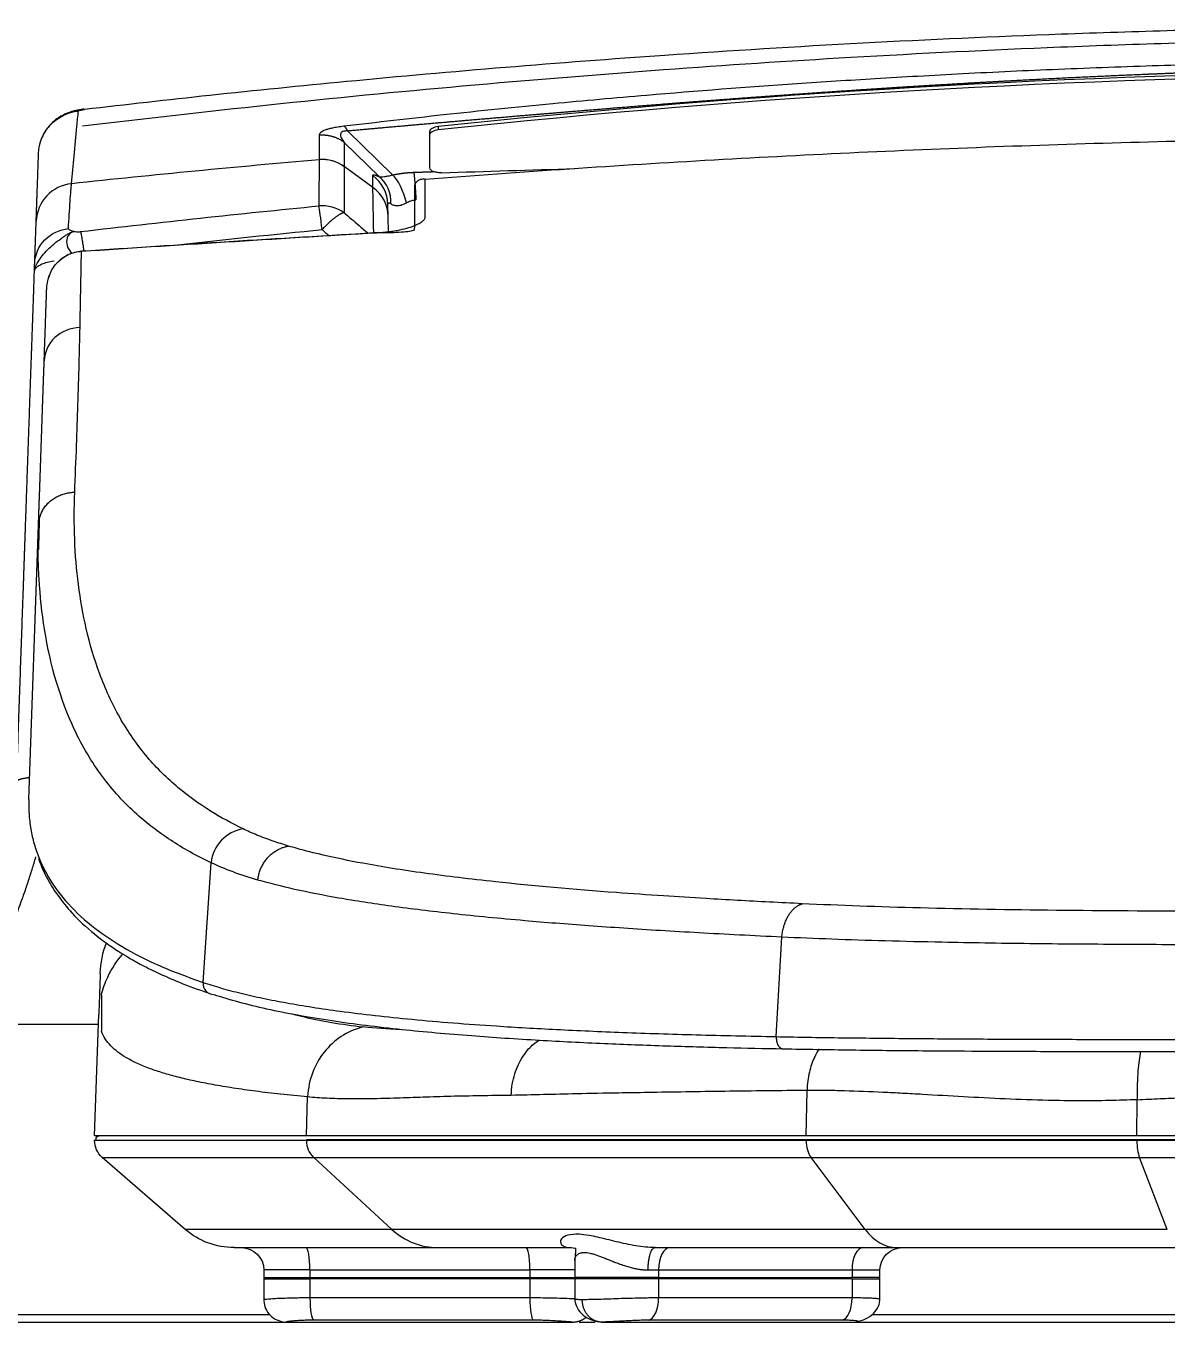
# Model space of a CAD drawing. Header units: millimetres. Extents: x 22 to 2359, y 6 to 1660.
# Drawn here: x 1028.9 to 1182.2, y 514.1 to 688.1 of the extents above; entities that cross this region are included whole.
import ezdxf

# ---------------------------------------------------------------- set-up
doc = ezdxf.new("R2010")
doc.units = ezdxf.units.MM
doc.layers.get('0').update_dxf_attribs({"linetype": 'CONTINUOUS'})

msp = doc.modelspace()

# ---------------------------------------------------------------- linework, layer by layer
for p, q in [((1036.76, 676.92), (1036.68, 676.96)), ((1078.17, 668.13), (1072.13, 674.03)), ((1083.13, 673.94), (1083.13, 669.13)), ((1084.29, 674.62), (1084.29, 674.18)), ((1071.67, 672.51), (1076.42, 667.87)), ((1068.29, 670.19), (1068.29, 670.18)), ((1075.52, 666.46), (1071.67, 669.25)), ((1075.52, 666.46), (1075.49, 668.04)), ((1077.57, 662.54), (1077.54, 664.13)), ((1033.08, 656.27), (1033.05, 656.29)), ((1029.31, 584.26), (1030.6, 621.17)), ((1052.7, 559.72), (1053.77, 575.78)), ((1129.7, 552.44), (1130.44, 565.8)), ((1038.13, 539.12), (1038.7, 555.45)), ((1024.43, 554.12), (1038.65, 554.12)), ((1133.7, 539.12), (1133.83, 545.22)), ((1066.58, 539.12), (1066.75, 544.34)), ((1178.13, 539.12), (1178.18, 543.98)), ((1066.58, 539.12), (1038.13, 539.12)), ((1038.13, 538.49), (1038.13, 538.61)), ((1038.13, 538.61), (1038.13, 538.61)), ((1066.58, 538.49), (1038.13, 538.49)), ((1038.33, 538.61), (1038.33, 538.71)), ((1041.13, 539.11), (1041.13, 539.12)), ((1133.7, 539.12), (1066.58, 539.12)), ((1066.58, 538.49), (1066.58, 538.61)), ((1133.7, 538.61), (1066.58, 538.61)), ((1133.7, 538.49), (1066.58, 538.49)), ((1069.41, 539.11), (1069.41, 539.12)), ((1178.13, 539.12), (1133.7, 539.12)), ((1133.7, 538.49), (1133.7, 538.61)), ((1178.13, 538.61), (1133.7, 538.61)), ((1178.13, 538.49), (1133.7, 538.49)), ((1135.65, 539.11), (1135.65, 539.12)), ((1278.13, 539.12), (1178.13, 539.12)), ((1178.13, 538.49), (1178.13, 538.61)), ((1278.13, 538.61), (1178.13, 538.61)), ((1278.13, 538.49), (1178.13, 538.49)), ((1179.13, 539.11), (1179.13, 539.12)), ((1050.31, 526.56), (1039.16, 536.22)), ((1039.16, 536.22), (1067.56, 536.22)), ((1078.06, 526.56), (1067.56, 536.22)), ((1067.56, 536.22), (1134.37, 536.22)), ((1141.62, 526.56), (1134.37, 536.22)), ((1134.37, 536.22), (1178.47, 536.22)), ((1182.19, 526.56), (1178.47, 536.22)), ((1178.47, 536.22), (1277.79, 536.22)), ((1078.06, 526.56), (1050.31, 526.56)), ((1141.62, 526.56), (1078.06, 526.56)), ((1182.19, 526.56), (1141.62, 526.56)), ((1056.86, 524.12), (1084.23, 524.12)), ((1084.23, 524.12), (1102.19, 524.12)), ((1113.41, 524.12), (1145.88, 524.12)), ((1145.88, 524.12), (1184.37, 524.12)), ((1102.64, 522.46), (1102.64, 520.12)), ((1060.86, 521.12), (1060.86, 520.12)), ((1067.05, 521.12), (1060.86, 521.12)), ((1067.05, 521.12), (1096.6, 521.12)), ((1067.05, 521.12), (1067.05, 520.12)), ((1096.6, 521.12), (1096.6, 520.12)), ((1102.64, 521.12), (1096.6, 521.12)), ((1112.48, 521.12), (1113.89, 521.12)), ((1113.89, 521.12), (1139.87, 521.12)), ((1113.89, 521.12), (1113.89, 520.12)), ((1139.87, 521.12), (1139.87, 520.12)), ((1139.87, 521.12), (1143.62, 521.12)), ((1143.62, 520.12), (1143.62, 521.12)), ((1060.86, 520.12), (1067.05, 520.12)), ((1060.86, 519.92), (1060.86, 517.12)), ((1060.86, 519.92), (1067.05, 519.92)), ((1067.05, 520.12), (1096.6, 520.12)), ((1096.6, 519.92), (1067.05, 519.92)), ((1067.05, 519.92), (1067.05, 517.36)), ((1096.6, 520.12), (1102.64, 520.12)), ((1096.6, 519.92), (1096.6, 517.36)), ((1102.64, 519.92), (1096.6, 519.92)), ((1113.89, 520.12), (1102.64, 520.12)), ((1102.64, 519.92), (1102.64, 517.12)), ((1113.89, 519.92), (1102.64, 519.92)), ((1113.89, 520.12), (1139.87, 520.12)), ((1113.89, 519.92), (1113.89, 517.36)), ((1139.87, 519.92), (1113.89, 519.92)), ((1143.62, 520.12), (1139.87, 520.12)), ((1139.87, 519.92), (1139.87, 517.36)), ((1139.87, 519.92), (1143.62, 519.92)), ((1143.62, 517.12), (1143.62, 519.92)), ((1096.6, 517.36), (1067.05, 517.36)), ((1139.87, 517.36), (1113.89, 517.36)), ((1027.1, 515.16), (1061.63, 515.16)), ((1142.56, 515.16), (1216.63, 515.16)), ((1027.1, 514.12), (1102.33, 514.12)), ((1063.93, 514.12), (1102.33, 514.12)), ((1097.06, 514.38), (1067.52, 514.38)), ((1103.21, 514.12), (1105.35, 514.12)), ((1106.24, 514.12), (1216.63, 514.12)), ((1106.24, 514.12), (1140.02, 514.12)), ((1138.53, 514.38), (1112.55, 514.38))]:
    msp.add_line(p, q)
for centre, radius, start, end in [((1037, 670.53), 6.4, 102.3366, 106.3871), ((1228.13, -1155.94), 1833.1, 95.00246, 96.04669), ((1061.06, 519.92), 0.2, 90, 180), ((1102.84, 519.92), 0.2, 90, 180), ((1143.42, 519.92), 0.2, 0, 90)]:
    msp.add_arc(centre, radius, start, end)
at = {"extrusion": (0, 0, -1)}
for centre, radius, start, end in [((-1041.13, 538.49), 3, 310.9144, 0), ((-1056.86, 534.12), 10, 270, 310.9144), ((-1057.86, 521.12), 3, 90, 180), ((-1146.62, 521.12), 3, 0, 90)]:
    msp.add_arc(centre, radius, start, end, dxfattribs=at)
for centre, major_axis, ratio, start_param, end_param in [((1228.13, 381.92), (-645.3, 0), 0.465292, 4.534795, 4.937172), ((1228.13, 381.48), (-645.3, 0), 0.465292, 4.534795, 4.937172), ((1084.63, 673.94), (-1.5, 0), 0.465292, 4.937172, 6.283185), ((1084.63, 673.5), (-1.5, 0), 0.465292, 4.937172, 6.283185), ((1068.72, 665.25), (5, 0), 0.99179, 0.939067, 1.657392), ((1068.72, 665.24), (5, -0.03), 0.991781, 0.944323, 1.662652), ((1084.63, 669.13), (-1.5, 0), 0.465292, 0, 0.892502), ((1035.59, 661.73), (-5.27, 0.57), 0.992613, 4.924176, 6.355752), ((1072.54, 664.04), (-5, -0.09), 0.991581, 3.141598, 4.063353), ((1073.46, 663.87), (2.18, 4.5), 0.870771, 5.193208, 6.071813), ((1078.17, 663.7), (-1.13, 4.87), 0.395486, 4.765893, 5.751956), ((1072.57, 662.46), (-5, -0.09), 0.991581, 3.141593, 4.063348), ((1068.69, 659.21), (-5, 0.03), 0.957229, 4.085771, 4.801394), ((1068.69, 659.21), (-0.49, 4.98), 0.032523, 5.033682, 5.99068), ((1036.36, 643), (-5, 0.17), 0.929703, 4.782201, 6.283184), ((1058.52, 575.43), (-2.17, -4.5), 0.945463, 3.707107, 5.070251), ((1054.13, 559.61), (0.48, 1.42), 0.949426, 1.809404, 3.481702), ((1069.41, 538.49), (0, -3), 0.942524, 4.712389, 5.569095), ((1135.65, 538.49), (0, -3), 0.650718, 4.712389, 5.569095), ((1179.13, 538.49), (0, -3), 0.333353, 4.712389, 5.569095), ((1084.23, 534.12), (0, -10), 0.942524, 5.569095, 6.283185), ((1145.88, 534.12), (0, -10), 0.650718, 5.569095, 6.283185), ((1066.53, 521.12), (0, 3), 0.173648, 4.712389, 6.283185), ((1096.08, 521.12), (0, -3), 0.173648, 1.570796, 3.141593), ((1115.39, 521.12), (0, -3), 0.5, 3.141593, 4.712389), ((1141.37, 521.12), (0, -3), 0.5, 3.141593, 4.712389), ((1067.09, 519.92), (0, -0.2), 0.173648, 3.141593, 4.712389), ((1096.63, 519.92), (0, -0.2), 0.173648, 3.141592, 4.712389), ((1113.79, 519.92), (0, -0.2), 0.5, 1.570796, 3.141593), ((1139.77, 519.92), (0, -0.2), 0.5, 1.570796, 3.141593), ((1067.58, 517.36), (0, -3), 0.173648, 4.712389, 6.175836), ((1097.12, 517.36), (0, -3), 0.173648, 4.712389, 6.175836), ((1112.39, 517.36), (0, -3), 0.5, 0.10735, 1.570796), ((1138.37, 517.36), (0, -3), 0.5, 0.107349, 1.570796)]:
    msp.add_ellipse(centre, major_axis=major_axis, ratio=ratio, start_param=start_param, end_param=end_param)
for points, degree, knots in [([(1342.13, 684.15), (1337.71, 684.44), (1328.89, 685.04), (1315.69, 685.79), (1294.89, 686.83), (1266.63, 687.8), (1232.06, 688.24), (1204.29, 688.01), (1183.32, 687.54), (1155.25, 686.63), (1118.14, 684.66), (1080.06, 681.51), (1054.1, 678.9), (1042.37, 677.56), (1036.76, 676.92)], 3, [0, 0, 0, 0, 0.04348, 0.086695, 0.129646, 0.247672, 0.363781, 0.468307, 0.519628, 0.56926, 0.74351, 0.883923, 0.944419, 1, 1, 1, 1]), ([(1342.13, 682.21), (1338.99, 682.43), (1331.04, 683), (1314.24, 684.06), (1290.76, 685.26), (1261.62, 686.22), (1230.66, 686.62), (1199.17, 686.33), (1168.77, 685.4), (1140.68, 684.02), (1113.89, 682.26), (1087.83, 680.13), (1061.8, 677.62), (1044.82, 675.65), (1036.49, 674.68)], 3, [0, 0, 0, 0, 0.030846, 0.078072, 0.164984, 0.260995, 0.363429, 0.468039, 0.56906, 0.661125, 0.743412, 0.832053, 0.917582, 1, 1, 1, 1]), ([(1342.13, 678.98), (1342.06, 678.98), (1336.2, 679.47), (1326.92, 680.18), (1313.88, 681.03), (1304.6, 681.55), (1296.59, 681.95), (1287.95, 682.34), (1276.9, 682.76), (1265.84, 683.08), (1257.15, 683.27), (1249.06, 683.41), (1239.61, 683.51), (1228.76, 683.55), (1217.96, 683.52), (1206.48, 683.4), (1194.06, 683.17), (1180.97, 682.81), (1167.78, 682.33), (1157.02, 681.83), (1148.81, 681.38), (1141.38, 680.95), (1129.21, 680.17), (1114.75, 679.06), (1098.94, 677.64), (1085.36, 676.27), (1076.07, 675.18), (1071.61, 674.67)], 3, [0, 0, 0, 0, 0.000744, 0.065535, 0.103433, 0.145532, 0.168239, 0.191918, 0.240973, 0.290056, 0.313776, 0.336614, 0.379045, 0.417699, 0.456017, 0.497795, 0.543948, 0.592653, 0.641942, 0.689355, 0.711573, 0.732696, 0.771676, 0.846612, 0.89383, 0.94911, 1, 1, 1, 1]), ([(1342.13, 677.57), (1341.63, 677.61), (1341.14, 677.65), (1336.94, 677.97), (1332.93, 678.27), (1328.29, 678.62), (1323.81, 678.93), (1318.66, 679.3), (1313.65, 679.62), (1307.87, 680), (1302.34, 680.33), (1298.82, 680.53), (1295.34, 680.72), (1291.63, 680.93), (1288, 681.11), (1285.14, 681.25), (1282.35, 681.38), (1279.48, 681.51), (1276.62, 681.63), (1269.83, 681.91), (1263.35, 682.11), (1260.13, 682.21), (1256.92, 682.3), (1253.8, 682.38), (1250.73, 682.44), (1244.94, 682.57), (1239.22, 682.63), (1236.54, 682.65), (1233.87, 682.67), (1231.27, 682.69), (1226.19, 682.69), (1223.59, 682.68), (1220.95, 682.67), (1218.32, 682.64), (1215.56, 682.62), (1212.8, 682.58), (1209.91, 682.54), (1206.98, 682.48), (1203.94, 682.42), (1200.84, 682.34), (1197.66, 682.27), (1194.47, 682.17), (1188, 681.98), (1181.29, 681.71), (1177.96, 681.57), (1174.62, 681.42), (1171.35, 681.27), (1167.98, 681.11), (1161.65, 680.79), (1155.22, 680.42), (1149.54, 680.09), (1143.57, 679.71), (1138.41, 679.37), (1133.12, 679), (1128.52, 678.68), (1123.75, 678.32), (1119.63, 678.02), (1115.33, 677.68), (1108.24, 677.13), (1100.47, 676.48), (1093.79, 675.93), (1086.3, 675.28), (1082.91, 674.99), (1079.21, 674.66), (1075.88, 674.37), (1072.13, 674.03)], 2, [0, 0, 0, 0.00539, 0.00539, 0.043644, 0.043644, 0.081898, 0.081898, 0.120152, 0.120152, 0.158407, 0.158407, 0.180266, 0.180266, 0.202126, 0.202126, 0.218521, 0.218521, 0.234915, 0.234915, 0.273169, 0.273169, 0.292297, 0.292297, 0.311424, 0.311424, 0.349678, 0.349678, 0.368805, 0.368805, 0.387932, 0.407059, 0.407059, 0.426186, 0.426186, 0.445314, 0.445314, 0.464441, 0.464441, 0.483568, 0.483568, 0.502695, 0.502695, 0.540949, 0.540949, 0.560076, 0.560076, 0.579203, 0.579203, 0.617458, 0.617458, 0.655712, 0.655712, 0.693966, 0.693966, 0.73222, 0.73222, 0.770475, 0.770475, 0.846983, 0.846983, 0.923492, 0.923492, 0.961746, 0.961746, 1, 1, 1]), ([(1030.61, 671.03), (1030.66, 672.45), (1031.24, 673.84), (1033.18, 675.9), (1034.54, 676.57), (1035.96, 676.71)], 3, [0, 0, 0, 0, 0.5, 0.5, 1, 1, 1, 1]), ([(1035.26, 676.69), (1035.13, 676.66), (1034.76, 676.54), (1033.72, 676.14), (1032.62, 675.39), (1031.63, 674.27), (1031.22, 673.5), (1031.04, 673.07)], 3, [0, 0, 0, 0, 0.093224, 0.247678, 0.552214, 0.767691, 1, 1, 1, 1]), ([(1035.03, 666.96), (1035.15, 668.19), (1035.39, 670.76), (1035.7, 674.01), (1035.89, 676.03), (1035.96, 676.71)], 3, [0, 0, 0, 0, 0.37944, 0.788814, 1, 1, 1, 1]), ([(1036.34, 676.84), (1036.01, 676.82), (1035.64, 676.79), (1035.28, 676.7), (1035.25, 676.69)], 3, [0, 0, 0, 0, 0.899468, 1, 1, 1, 1]), ([(1035.62, 676.78), (1035.65, 676.79), (1035.79, 676.81), (1036.02, 676.84), (1036.25, 676.84), (1036.34, 676.84)], 3, [0, 0, 0, 0, 0.189608, 0.676333, 1, 1, 1, 1]), ([(1036.34, 676.84), (1036.31, 676.84), (1036.27, 676.82), (1036.2, 676.81), (1036.14, 676.79), (1036.06, 676.77), (1035.98, 676.74), (1035.96, 676.72), (1035.96, 676.71)], 3, [0, 0, 0, 0, 0.1349, 0.267582, 0.397205, 0.523119, 0.763649, 1, 1, 1, 1]), ([(1036.34, 676.84), (1036.4, 676.86), (1036.51, 676.89), (1036.68, 676.91), (1036.76, 676.92)], 3, [0, 0, 0, 0, 0.521451, 1, 1, 1, 1]), ([(1071.61, 674.67), (1071.33, 674.63), (1070.91, 674.57), (1070.41, 674.49), (1069.96, 674.4), (1069.49, 674.29), (1069.07, 674.15), (1068.74, 674), (1068.57, 673.88), (1068.47, 673.8), (1068.41, 673.74), (1068.31, 673.62), (1068.3, 673.52), (1068.28, 673.45)], 3, [0, 0, 0, 0, 0.104134, 0.156581, 0.208722, 0.311243, 0.413498, 0.526775, 0.659897, 0.696559, 0.734687, 0.815719, 1, 1, 1, 1]), ([(1072.13, 674.03), (1072.06, 674.04), (1071.94, 674.04), (1071.69, 674.03), (1071.3, 673.92), (1071.18, 673.72), (1071.15, 673.47), (1071.21, 673.24), (1071.33, 672.99), (1071.49, 672.75), (1071.61, 672.6), (1071.67, 672.51)], 3, [0, 0, 0, 0, 0.033794, 0.065481, 0.130689, 0.300252, 0.417865, 0.570326, 0.720589, 0.851671, 1, 1, 1, 1]), ([(1068.28, 673.45), (1068.28, 673.41), (1068.29, 673.31), (1068.28, 673.11), (1068.29, 672.72), (1068.29, 671.73), (1068.29, 670.84), (1068.29, 670.19)], 3, [0, 0, 0, 0, 0.04232, 0.086866, 0.182963, 0.40599, 1, 1, 1, 1]), ([(1082.53, 667.58), (1088.99, 668.06), (1101.91, 669.01), (1121.33, 670.2), (1140.77, 671.21), (1160.22, 672.01), (1179.69, 672.62), (1210.21, 673.26), (1245.69, 673.31), (1284.67, 672.44), (1325.36, 670.9), (1354.54, 668.9), (1373.73, 667.58)], 3, [0, 0, 0, 0, 0.066784, 0.133574, 0.200368, 0.267164, 0.333961, 0.40076, 0.58106, 0.698733, 0.80178, 1, 1, 1, 1]), ([(1068.29, 670.18), (1068.29, 669.9), (1068.28, 669.23), (1068.28, 667.94), (1068.27, 666.3), (1068.27, 664.91), (1068.27, 664.1), (1068.27, 663.98)], 3, [0, 0, 0, 0, 0.218903, 0.465475, 0.712079, 0.958727, 1, 1, 1, 1]), ([(1071.67, 669.24), (1071.67, 668.97), (1071.67, 668.43), (1071.66, 667.38), (1071.65, 666.15), (1071.65, 664.73), (1071.64, 663.63), (1071.64, 663.07)], 3, [0, 0, 0, 0, 0.198921, 0.398392, 0.598388, 0.798926, 1, 1, 1, 1]), ([(1078.17, 668.13), (1078.87, 668.29), (1079.61, 668.38), (1080.3, 668.47), (1081, 668.49)], 2, [0, 0, 0, 0.5, 0.5, 1, 1, 1]), ([(1084.74, 668.42), (1084.57, 668.41), (1084.4, 668.42), (1084.08, 668.47), (1083.92, 668.5), (1083.75, 668.56), (1083.72, 668.57), (1083.69, 668.58)], 3, [0, 0, 0, 0, 0.449235, 0.449235, 0.898413, 0.898413, 1, 1, 1, 1]), ([(1034.62, 660.93), (1034.66, 661.59), (1034.74, 662.91), (1034.85, 664.63), (1034.95, 665.99), (1035.01, 666.69), (1035.03, 666.96)], 3, [0, 0, 0, 0, 0.238273, 0.509802, 0.781201, 1, 1, 1, 1]), ([(1076.42, 667.87), (1076.49, 667.88), (1076.62, 667.88), (1077.04, 667.91), (1077.55, 667.99), (1077.97, 668.08), (1078.17, 668.13)], 3, [0, 0, 0, 0, 0.300572, 0.553177, 0.781733, 1, 1, 1, 1]), ([(1081.13, 666.51), (1081.13, 666.59), (1081.15, 666.77), (1081.26, 667.07), (1081.46, 667.32), (1081.73, 667.49), (1081.97, 667.57), (1082.24, 667.61), (1082.43, 667.59), (1082.53, 667.58)], 3, [0, 0, 0, 0, 0.102504, 0.214046, 0.450944, 0.578528, 0.712441, 0.852961, 1, 1, 1, 1]), ([(1081.13, 661.06), (1081.13, 662.08), (1081.13, 663.79), (1081.13, 665.81), (1081.13, 666.51)], 2, [0, 0, 0, 0.25, 0.5, 1, 1, 1]), ([(1082.55, 662.51), (1082.55, 662.65), (1082.55, 662.94), (1082.55, 663.49), (1082.55, 664.41), (1082.55, 665.56), (1082.54, 666.73), (1082.53, 667.3), (1082.53, 667.58)], 3, [0, 0, 0, 0, 0.06259, 0.125166, 0.250262, 0.500269, 0.750137, 1, 1, 1, 1]), ([(1075.62, 660.46), (1075.62, 660.8), (1075.6, 661.74), (1075.58, 663.08), (1075.55, 664.44), (1075.53, 665.59), (1075.52, 666.17), (1075.52, 666.46)], 3, [0, 0, 0, 0, 0.123515, 0.343736, 0.563219, 0.781984, 1, 1, 1, 1]), ([(1080.03, 664.41), (1080.08, 664.43), (1080.21, 664.51), (1080.44, 664.61), (1080.73, 664.71), (1081.01, 664.77), (1081.19, 664.79), (1081.29, 664.8)], 3, [0, 0, 0, 0, 0.107328, 0.346095, 0.57371, 0.791286, 1, 1, 1, 1]), ([(1036.25, 660.53), (1041.61, 661.15), (1052.28, 662.38), (1062.96, 663.45), (1068.27, 663.98)], 3, [0, 0, 0, 0, 0.502894, 1, 1, 1, 1]), ([(1071.64, 663.07), (1072.31, 662.5), (1073.39, 661.58), (1074.47, 660.65), (1074.88, 660.3)], 3, [0, 0, 0, 0, 0.620648, 1, 1, 1, 1]), ([(1077.54, 664.13), (1077.54, 664.16), (1077.54, 664.23), (1077.56, 664.32), (1077.61, 664.38), (1077.67, 664.4), (1077.75, 664.39), (1077.85, 664.34), (1077.91, 664.29), (1077.95, 664.27)], 3, [0, 0, 0, 0, 0.117205, 0.279375, 0.433575, 0.584038, 0.733911, 0.884398, 1, 1, 1, 1]), ([(1077.95, 664.27), (1077.99, 664.24), (1078.09, 664.17), (1078.28, 664.09), (1078.51, 664.03), (1078.77, 664.01), (1079.03, 664.03), (1079.32, 664.09), (1079.61, 664.2), (1079.85, 664.31), (1080, 664.39), (1080.03, 664.41)], 3, [0, 0, 0, 0, 0.097155, 0.230704, 0.357837, 0.480452, 0.600522, 0.719223, 0.837125, 0.95533, 1, 1, 1, 1]), ([(1076.05, 660.38), (1076.32, 660.39), (1076.87, 660.43), (1077.67, 660.52), (1078.43, 660.63), (1079.35, 660.8), (1080.34, 661.05), (1081.25, 661.38), (1081.89, 661.7), (1082.23, 661.95), (1082.4, 662.14), (1082.52, 662.31), (1082.53, 662.43), (1082.55, 662.51)], 3, [0, 0, 0, 0, 0.078431, 0.156574, 0.233502, 0.308895, 0.452101, 0.583814, 0.703268, 0.811399, 0.860882, 0.908317, 1, 1, 1, 1]), ([(1030.05, 655.16), (1030.06, 655.23), (1030.08, 655.4), (1030.2, 655.83), (1030.63, 656.72), (1031.53, 657.83), (1032.66, 658.88), (1033.44, 659.46), (1034.03, 659.88), (1034.46, 660.18), (1034.87, 660.41), (1035.19, 660.51), (1035.33, 660.56)], 3, [0, 0, 0, 0, 0.05262, 0.125826, 0.251171, 0.498907, 0.624516, 0.750191, 0.812194, 0.874041, 0.944951, 1, 1, 1, 1]), ([(1030.09, 656.29), (1030.13, 657.35), (1030.59, 658.55), (1032.31, 660.31), (1033.52, 660.83), (1034.62, 660.93)], 3, [0, 0, 0, 0, 0.5, 0.5, 1, 1, 1, 1]), ([(1035.33, 660.56), (1035.18, 660.48), (1034.84, 660.31), (1034.44, 659.8), (1034.27, 658.94), (1034.66, 658.09), (1035, 657.65), (1035.06, 657.58)], 3, [0, 0, 0, 0, 0.143834, 0.313605, 0.624537, 0.935619, 1, 1, 1, 1]), ([(1035.33, 660.56), (1035.47, 660.54), (1035.68, 660.51), (1036, 660.51), (1036.17, 660.52), (1036.25, 660.53)], 3, [0, 0, 0, 0, 0.515726, 0.76586, 1, 1, 1, 1]), ([(1036.25, 660.53), (1036.27, 660.46), (1036.3, 660.34), (1036.37, 659.97), (1036.45, 659.46), (1036.56, 658.74), (1036.63, 658.24), (1036.67, 657.94)], 3, [0, 0, 0, 0, 0.144159, 0.291491, 0.582528, 0.756601, 1, 1, 1, 1]), ([(1036.38, 657.89), (1042.99, 658.34), (1056.21, 659.24), (1069.43, 660), (1076.05, 660.38)], 3, [0, 0, 0, 0, 0.500003, 1, 1, 1, 1]), ([(1081.04, 660.72), (1080.91, 660.65), (1080.51, 660.54), (1079.41, 660.42), (1077.88, 660.37), (1076.67, 660.36), (1075.99, 660.37)], 3, [0, 0, 0, 0, 0.240365, 0.484618, 0.735986, 1, 1, 1, 1]), ([(1081.02, 660.69), (1081.05, 660.74), (1081.11, 660.87), (1081.12, 660.99), (1081.13, 661.06)], 3, [0, 0, 0, 0, 0.416196, 1, 1, 1, 1]), ([(1033.05, 656.29), (1033.3, 656.53), (1033.77, 656.99), (1034.62, 657.47), (1035.49, 657.79), (1036.09, 657.86), (1036.38, 657.89)], 3, [0, 0, 0, 0, 0.268261, 0.524439, 0.768405, 1, 1, 1, 1]), ([(1036.38, 657.88), (1036.06, 657.86), (1035.44, 657.75), (1034.56, 657.42), (1033.75, 656.92), (1033.3, 656.5), (1033.08, 656.27)], 3, [0, 0, 0, 0, 0.25097, 0.501449, 0.751172, 1, 1, 1, 1]), ([(1036.18, 647.65), (1036.19, 648.55), (1036.23, 650.4), (1036.28, 653.02), (1036.33, 655.59), (1036.36, 657.11), (1036.38, 657.89)], 3, [0, 0, 0, 0, 0.227188, 0.469588, 0.727191, 1, 1, 1, 1]), ([(1030.05, 655.18), (1030.06, 655.24), (1030.08, 655.36), (1030.2, 655.6), (1030.49, 655.88), (1031.04, 656.19), (1031.77, 656.44), (1032.37, 656.57), (1032.69, 656.62)], 3, [0, 0, 0, 0, 0.100105, 0.200209, 0.400181, 0.600152, 0.800123, 1, 1, 1, 1]), ([(1032.06, 654.64), (1032.18, 654.94), (1032.43, 655.54), (1032.85, 656.05), (1033.05, 656.29)], 3, [0, 0, 0, 0, 0.511156, 1, 1, 1, 1]), ([(1027.66, 586.66), (1028.19, 601.64), (1028.7, 616.39), (1028.86, 621), (1029.02, 625.62), (1029.11, 628.07), (1029.19, 630.5), (1029.28, 632.99), (1029.37, 635.5), (1029.54, 640.56), (1029.72, 645.52), (1029.8, 647.9), (1029.89, 650.39), (1029.97, 652.7), (1030.05, 655.16)], 2, [0, 0, 0, 0.5, 0.5, 0.625, 0.625, 0.6875, 0.6875, 0.75, 0.75, 0.875, 0.875, 0.9375, 0.9375, 1, 1, 1]), ([(1031.7, 652.82), (1031.72, 653.1), (1031.77, 653.72), (1031.95, 654.31), (1032.05, 654.64)], 3, [0, 0, 0, 0, 0.451958, 1, 1, 1, 1]), ([(1031.37, 643.18), (1031.41, 644.5), (1031.45, 645.7), (1031.5, 647), (1031.54, 648.18), (1031.58, 649.45), (1031.62, 650.57), (1031.67, 651.77), (1031.7, 652.82)], 2, [0, 0, 0, 0.25, 0.25, 0.5, 0.5, 0.75, 0.75, 1, 1, 1]), ([(1035.47, 625.54), (1035.55, 627.64), (1035.71, 631.58), (1035.91, 637.39), (1036.07, 642.74), (1036.14, 646.05), (1036.18, 647.65)], 3, [0, 0, 0, 0, 0.275233, 0.515615, 0.765726, 1, 1, 1, 1]), ([(1030.6, 621.17), (1030.64, 622.4), (1030.7, 624.19), (1030.71, 624.4), (1030.76, 625.69), (1030.79, 626.59), (1030.81, 627.17), (1030.87, 628.84), (1030.91, 630.08), (1030.96, 631.6), (1031.01, 632.91), (1031.06, 634.36), (1031.1, 635.64), (1031.15, 637.02), (1031.19, 638.27), (1031.24, 639.59), (1031.28, 640.79), (1031.33, 642.04), (1031.37, 643.18)], 2, [0, 0, 0, 0.125, 0.125, 0.1875, 0.1875, 0.25, 0.25, 0.375, 0.375, 0.5, 0.5, 0.625, 0.625, 0.75, 0.75, 0.875, 0.875, 1, 1, 1]), ([(1058.08, 580.34), (1056.54, 581.08), (1053.46, 582.76), (1049.12, 585.89), (1044.98, 589.96), (1041.44, 595.07), (1038.75, 600.91), (1036.97, 606.94), (1035.89, 612.99), (1035.38, 619.13), (1035.38, 623.4), (1035.47, 625.54)], 3, [0, 0, 0, 0, 0.098427, 0.207825, 0.329348, 0.463256, 0.590093, 0.704031, 0.806426, 0.903868, 1, 1, 1, 1]), ([(1053.77, 575.78), (1052.82, 576.26), (1050.93, 577.2), (1048.35, 578.78), (1045.96, 580.47), (1043.62, 582.4), (1041.34, 584.66), (1038.35, 588.29), (1034.34, 595.04), (1031.63, 604.12), (1030.71, 612.6), (1030.52, 617.38), (1030.57, 619.84), (1030.6, 621.17)], 3, [0, 0, 0, 0, 0.061288, 0.121464, 0.180539, 0.238528, 0.309419, 0.379865, 0.528069, 0.779807, 0.889196, 0.940022, 1, 1, 1, 1]), ([(1029.31, 584.26), (1029.31, 583.54), (1029.3, 582.1), (1029.58, 580.05), (1030.05, 578.07), (1030.74, 576.16), (1031.97, 573.64), (1034.08, 570.64), (1037.5, 567.37), (1041.74, 564.48), (1046.68, 561.9), (1050.69, 560.45), (1052.7, 559.72)], 3, [0, 0, 0, 0, 0.064941, 0.129798, 0.194576, 0.25928, 0.323912, 0.461795, 0.600108, 0.732569, 0.865856, 1, 1, 1, 1]), ([(1064.19, 578.03), (1063.48, 578.24), (1062, 578.71), (1059.96, 579.48), (1058.67, 580.05), (1058.08, 580.34)], 3, [0, 0, 0, 0, 0.314545, 0.66942, 1, 1, 1, 1]), ([(1133.19, 570.29), (1131.72, 570.36), (1128.77, 570.5), (1124.46, 570.73), (1119.69, 571.01), (1114.23, 571.35), (1104.39, 572.04), (1095.2, 572.85), (1087.03, 573.78), (1082.42, 574.38), (1078.12, 575.02), (1073.51, 575.81), (1069.23, 576.69), (1066.04, 577.49), (1064.58, 577.92), (1064.19, 578.03)], 3, [0, 0, 0, 0, 0.048879, 0.097766, 0.146658, 0.214638, 0.292956, 0.511545, 0.584218, 0.656424, 0.727756, 0.797817, 0.900292, 0.973892, 1, 1, 1, 1]), ([(1025.64, 563.75), (1026.55, 566.02), (1027.69, 568.86), (1028.91, 572.31), (1029.48, 574.03), (1029.92, 575.45), (1030.17, 576.3), (1030.26, 576.59)], 3, [0, 0, 0, 0, 0.536705, 0.671892, 0.805125, 0.933686, 1, 1, 1, 1]), ([(1030.58, 576.37), (1030.71, 576), (1031.03, 575.18), (1032.25, 572.62), (1034.44, 569.53), (1037.93, 566.26), (1040.57, 564.36), (1042.7, 563.05), (1044.39, 562.1), (1046.68, 560.95), (1049.68, 559.65), (1052.04, 558.77), (1053.37, 558.32)], 3, [0, 0, 0, 0, 0.046898, 0.103977, 0.334344, 0.481198, 0.616698, 0.660932, 0.721176, 0.797771, 0.890713, 1, 1, 1, 1]), ([(1060.06, 573.47), (1058.92, 573.82), (1056.64, 574.51), (1054.73, 575.36), (1053.77, 575.78)], 3, [0, 0, 0, 0, 0.501494, 1, 1, 1, 1]), ([(1130.44, 565.8), (1128.53, 565.9), (1124.75, 566.08), (1119.32, 566.37), (1114.14, 566.67), (1109.22, 566.99), (1104.54, 567.32), (1100.11, 567.65), (1093.88, 568.17), (1086.33, 568.9), (1078.04, 569.91), (1070.98, 571), (1064.99, 572.16), (1061.66, 573.04), (1060.06, 573.47)], 3, [0, 0, 0, 0, 0.062236, 0.123209, 0.182919, 0.241365, 0.298548, 0.354468, 0.409125, 0.541756, 0.667152, 0.785325, 0.896272, 1, 1, 1, 1]), ([(1323.07, 570.29), (1318.03, 570.05), (1307.09, 569.66), (1289.04, 569.36), (1269.44, 569.26), (1248.98, 569.26), (1228.09, 569.27), (1207.2, 569.26), (1186.74, 569.26), (1167.15, 569.36), (1149.12, 569.66), (1138.21, 570.05), (1133.19, 570.29)], 3, [0, 0, 0, 0, 0.095659, 0.196247, 0.29736, 0.398756, 0.500193, 0.601629, 0.703024, 0.804135, 0.904722, 1, 1, 1, 1]), ([(1325.81, 565.8), (1324.16, 565.73), (1320.82, 565.58), (1315.56, 565.4), (1310.04, 565.24), (1304.37, 565.11), (1298.52, 565), (1290.6, 564.89), (1280.33, 564.81), (1267.64, 564.76), (1254.64, 564.75), (1241.44, 564.76), (1228.13, 564.76), (1214.82, 564.76), (1201.62, 564.75), (1188.62, 564.76), (1175.93, 564.81), (1165.66, 564.89), (1157.74, 565), (1151.24, 565.12), (1144.36, 565.28), (1137.16, 565.51), (1132.66, 565.71), (1130.44, 565.8)], 3, [0, 0, 0, 0, 0.030113, 0.06081, 0.092091, 0.123957, 0.15455, 0.186336, 0.248898, 0.311603, 0.374393, 0.437202, 0.500003, 0.562804, 0.625613, 0.688403, 0.751107, 0.81367, 0.845456, 0.876049, 0.918403, 0.95972, 1, 1, 1, 1]), ([(1039.05, 558.02), (1039.06, 558.06), (1039.27, 558.92), (1040.02, 560.97), (1041.13, 562.63), (1041.95, 563.55)], 3, [0, 0, 0, 0, 0.016907, 0.389328, 1, 1, 1, 1]), ([(1038.89, 560.93), (1038.88, 560.49), (1038.85, 559.78), (1038.82, 558.87), (1038.79, 557.97), (1038.76, 557.13), (1038.72, 556.17), (1038.71, 555.69), (1038.7, 555.45)], 3, [0, 0, 0, 0, 0.269865, 0.436525, 0.499936, 0.749964, 0.874982, 1, 1, 1, 1]), ([(1052.7, 559.72), (1053.5, 559.47), (1055.08, 558.96), (1057.78, 558.26), (1060.72, 557.59), (1063.92, 556.97), (1067.38, 556.39), (1072.77, 555.61), (1080.7, 554.72), (1090.59, 553.94), (1100.19, 553.39), (1109.13, 553), (1118.94, 552.67), (1126.07, 552.52), (1129.7, 552.44)], 3, [0, 0, 0, 0, 0.055333, 0.111074, 0.167225, 0.223787, 0.280762, 0.33815, 0.473018, 0.612897, 0.703977, 0.798853, 0.897527, 1, 1, 1, 1]), ([(1054.13, 558.12), (1056.21, 557.42), (1060.96, 556.14), (1069.51, 554.59), (1078.87, 553.42), (1088.29, 552.58), (1097.45, 551.97), (1106.25, 551.53), (1114.69, 551.21), (1122.74, 550.98), (1128.07, 550.86), (1130.65, 550.81)], 3, [0, 0, 0, 0, 0.15084, 0.301546, 0.4382, 0.558941, 0.665984, 0.761612, 0.848138, 0.927891, 1, 1, 1, 1]), ([(1064.73, 555.49), (1065.24, 555.35), (1066.89, 554.94), (1069.92, 554.3), (1072.79, 553.93), (1074.23, 553.75)], 3, [0, 0, 0, 0, 0.189783, 0.590981, 1, 1, 1, 1]), ([(1074.23, 553.75), (1073.1, 553.48), (1071.13, 552.57), (1068.87, 550.48), (1067.31, 547.77), (1066.8, 545.57), (1066.75, 544.34)], 3, [0, 0, 0, 0, 0.249776, 0.499858, 0.749941, 1, 1, 1, 1]), ([(1066.75, 544.34), (1065.52, 544.46), (1063.09, 544.7), (1059.77, 545.1), (1056.74, 545.53), (1053.99, 545.99), (1051.51, 546.48), (1049.29, 547), (1047.31, 547.55), (1044.85, 548.37), (1042.33, 549.52), (1040.17, 551.18), (1039.29, 552.48), (1039.04, 553.23), (1039.03, 553.26)], 3, [0, 0, 0, 0, 0.075797, 0.150193, 0.223189, 0.294784, 0.364982, 0.433781, 0.501183, 0.56719, 0.714509, 0.851183, 0.994778, 1, 1, 1, 1]), ([(1094.09, 544.56), (1094.12, 545.07), (1094.19, 546.05), (1094.54, 547.44), (1095.03, 548.69), (1095.66, 549.82), (1096.54, 551.01), (1097.32, 551.63), (1097.83, 551.95)], 3, [0, 0, 0, 0, 0.168509, 0.325673, 0.476625, 0.624748, 0.772786, 1, 1, 1, 1]), ([(1129.7, 552.44), (1130.96, 552.42), (1133.5, 552.37), (1137.51, 552.31), (1141.73, 552.26), (1147.37, 552.2), (1154.74, 552.14), (1163.65, 552.1), (1173.15, 552.07), (1182.41, 552.06), (1192.41, 552.05), (1199.06, 552.05), (1202.75, 552.05)], 3, [0, 0, 0, 0, 0.059667, 0.121206, 0.184617, 0.249901, 0.369667, 0.499803, 0.617145, 0.749869, 0.861515, 1, 1, 1, 1]), ([(1130.65, 550.81), (1132.14, 550.78), (1135.12, 550.73), (1139.76, 550.66), (1144.5, 550.6), (1150.17, 550.55), (1156.85, 550.5), (1165.02, 550.47), (1173.87, 550.44), (1183.39, 550.43), (1191.48, 550.42), (1198.03, 550.42), (1201.33, 550.42), (1202.99, 550.42)], 3, [0, 0, 0, 0, 0.071613, 0.142977, 0.214234, 0.285525, 0.392615, 0.499822, 0.624918, 0.749885, 0.874702, 0.937244, 1, 1, 1, 1]), ([(1135.46, 550.79), (1135.22, 550.44), (1134.69, 549.5), (1134.08, 547.74), (1133.85, 546.14), (1133.83, 545.22)], 3, [0, 0, 0, 0, 0.253851, 0.626915, 1, 1, 1, 1]), ([(1178.62, 550.48), (1178.47, 549.69), (1178.28, 548.31), (1178.16, 546.1), (1178.16, 544.73), (1178.18, 543.98)], 3, [0, 0, 0, 0, 0.453746, 0.726884, 1, 1, 1, 1]), ([(1133.83, 545.22), (1132.05, 545.2), (1128.28, 545.17), (1121.04, 545.08), (1114.4, 544.97), (1107.86, 544.86), (1103.17, 544.78), (1098.36, 544.65), (1095.52, 544.59), (1094.09, 544.56)], 3, [0, 0, 0, 0, 0.119464, 0.251768, 0.501933, 0.601814, 0.751279, 0.874843, 1, 1, 1, 1]), ([(1178.18, 543.98), (1176.92, 543.93), (1174.31, 543.84), (1170.32, 543.81), (1165.65, 543.88), (1160.43, 544.07), (1154.8, 544.36), (1150.23, 544.63), (1146.66, 544.83), (1143.13, 545.01), (1139.66, 545.15), (1136.29, 545.22), (1134.64, 545.22), (1133.83, 545.22)], 3, [0, 0, 0, 0, 0.078171, 0.161603, 0.250334, 0.375111, 0.499774, 0.624385, 0.68673, 0.749135, 0.87424, 0.938798, 1, 1, 1, 1]), ([(1178.18, 543.98), (1179.19, 544.03), (1181.21, 544.12), (1185.27, 544.3), (1190.37, 544.52), (1196.55, 544.76), (1202.78, 544.97), (1213.26, 545.27), (1221.76, 545.34), (1228.13, 545.39)], 3, [0, 0, 0, 0, 0.063008, 0.125816, 0.250943, 0.375624, 0.500082, 0.624827, 1, 1, 1, 1]), ([(1094.09, 544.56), (1092.68, 544.54), (1089.89, 544.5), (1085.96, 544.43), (1082.22, 544.31), (1078.63, 544.17), (1075.31, 544.09), (1072.18, 544.08), (1069.32, 544.14), (1067.59, 544.27), (1066.75, 544.34)], 3, [0, 0, 0, 0, 0.124688, 0.248525, 0.372612, 0.497207, 0.628093, 0.747906, 0.877612, 1, 1, 1, 1]), ([(1417, 539.11), (1416.9, 539.11), (1416.58, 539.11), (1415.82, 539.11), (1414.55, 539.11), (1412.95, 539.11), (1411.02, 539.11), (1408.76, 539.11), (1406.16, 539.11), (1403.96, 539.11), (1402.52, 539.11), (1402.05, 539.11), (1401.78, 539.11), (1401.1, 539.11), (1399.35, 539.11), (1396.96, 539.11), (1394.73, 539.11), (1393.41, 539.11), (1391.4, 539.11), (1388.91, 539.11), (1385.78, 539.11), (1383.29, 539.11), (1380.63, 539.11), (1377.81, 539.11), (1374.82, 539.11), (1371.65, 539.11), (1369.28, 539.11), (1367.84, 539.11), (1367.27, 539.11), (1366.25, 539.11), (1364.17, 539.11), (1361.12, 539.11), (1357.32, 539.11), (1353.38, 539.11), (1349.3, 539.11), (1345.08, 539.11), (1340.72, 539.11), (1336.22, 539.11), (1332.75, 539.11), (1330.39, 539.11), (1328.81, 539.11), (1326.82, 539.11), (1324.38, 539.11), (1322.3, 539.11), (1320.83, 539.11), (1319.98, 539.11), (1318.7, 539.11), (1315.91, 539.11), (1311.52, 539.11), (1306.11, 539.11), (1300.56, 539.11), (1294.86, 539.11), (1289.01, 539.11), (1283.01, 539.11), (1278.79, 539.11), (1276.45, 539.11), (1275.93, 539.11), (1275.02, 539.11), (1273.2, 539.11), (1269.54, 539.11), (1264.29, 539.11), (1257.95, 539.11), (1251.55, 539.11), (1245.12, 539.11), (1238.63, 539.11), (1233.19, 539.11), (1229.37, 539.11), (1227.45, 539.11), (1226.35, 539.11), (1223.61, 539.11), (1218.97, 539.11), (1212.47, 539.11), (1206.02, 539.11), (1199.61, 539.11), (1193.26, 539.11), (1186.95, 539.11), (1182.52, 539.11), (1180.05, 539.11), (1179.53, 539.11), (1178.75, 539.11), (1177.08, 539.11), (1173.49, 539.11), (1168.47, 539.11), (1162.58, 539.11), (1157.8, 539.11), (1154.51, 539.11), (1152.66, 539.11), (1149.89, 539.11), (1145.81, 539.11), (1141.39, 539.11), (1138.58, 539.11), (1137.4, 539.11), (1136.97, 539.11), (1136.33, 539.11), (1134.95, 539.11), (1133.27, 539.11), (1131.63, 539.11), (1129.18, 539.11), (1126.39, 539.11), (1123.66, 539.11), (1122.12, 539.11), (1119.83, 539.11), (1117.19, 539.11), (1114.25, 539.11), (1111.36, 539.11), (1107.83, 539.11), (1103.72, 539.11), (1099.76, 539.11), (1095.94, 539.11), (1092.26, 539.11), (1089.6, 539.11), (1088.02, 539.11), (1087.45, 539.11), (1086.6, 539.11), (1085.35, 539.11), (1083.72, 539.11), (1081.6, 539.11), (1079.07, 539.11), (1076.21, 539.11), (1073.96, 539.11), (1072.24, 539.11), (1070.58, 539.11), (1068.99, 539.11), (1067.47, 539.11), (1066, 539.11), (1064.59, 539.11), (1063.4, 539.11), (1062.73, 539.11), (1061.07, 539.11), (1059.57, 539.11), (1058.21, 539.11), (1057.91, 539.11), (1057.39, 539.11), (1056.36, 539.11), (1054.39, 539.11), (1052.3, 539.11), (1050.37, 539.11), (1048.56, 539.11), (1046.92, 539.11), (1045.44, 539.11), (1044.42, 539.11), (1043.49, 539.11), (1042.64, 539.11), (1041.87, 539.11), (1041.19, 539.11), (1040.6, 539.11), (1039.92, 539.11), (1039.53, 539.11), (1039.33, 539.11)], 3, [0, 0, 0, 0, 0.008832, 0.026532, 0.044232, 0.061931, 0.079631, 0.097331, 0.115031, 0.13273, 0.137155, 0.139368, 0.140474, 0.14158, 0.15043, 0.16813, 0.17698, 0.181405, 0.18583, 0.203529, 0.212379, 0.221229, 0.230079, 0.238929, 0.247779, 0.256629, 0.265478, 0.266585, 0.267691, 0.269903, 0.274328, 0.283178, 0.292028, 0.300878, 0.309728, 0.318578, 0.327428, 0.336277, 0.345127, 0.34734, 0.349552, 0.353977, 0.358402, 0.362827, 0.36504, 0.366146, 0.367252, 0.371677, 0.380527, 0.389377, 0.398227, 0.407076, 0.415926, 0.424776, 0.433626, 0.434179, 0.434732, 0.435839, 0.438051, 0.442476, 0.451326, 0.460176, 0.469026, 0.477875, 0.486725, 0.495575, 0.5, 0.502213, 0.503319, 0.504425, 0.513275, 0.522125, 0.530975, 0.539824, 0.548674, 0.557524, 0.566374, 0.56748, 0.568033, 0.568587, 0.570799, 0.575224, 0.584074, 0.592924, 0.601774, 0.606199, 0.608411, 0.610623, 0.619473, 0.628323, 0.632748, 0.633854, 0.634407, 0.634961, 0.637173, 0.641598, 0.64381, 0.646023, 0.654873, 0.659298, 0.66151, 0.663723, 0.672573, 0.676998, 0.681422, 0.690272, 0.699122, 0.707972, 0.716822, 0.725672, 0.734522, 0.736734, 0.73784, 0.738947, 0.743372, 0.747796, 0.752221, 0.761071, 0.769921, 0.778771, 0.783196, 0.787621, 0.796471, 0.800896, 0.805321, 0.814171, 0.818595, 0.820808, 0.82302, 0.84072, 0.841826, 0.842933, 0.845145, 0.84957, 0.85842, 0.87612, 0.884969, 0.893819, 0.911519, 0.920369, 0.929219, 0.938069, 0.946919, 0.955768, 0.964618, 0.973468, 0.982318, 1, 1, 1, 1]), ([(1113.41, 524.12), (1112.99, 524.13), (1112.13, 524.16), (1110.81, 524.35), (1109.49, 524.6), (1108.18, 524.91), (1106.91, 525.23), (1105.69, 525.52), (1104.42, 525.79), (1102.31, 526.07), (1100.66, 525.52), (1100.63, 524.6), (1101.22, 524.25), (1101.66, 524.15), (1101.95, 524.12), (1102.11, 524.12), (1102.19, 524.12)], 3, [0, 0, 0, 0, 0.05135, 0.103718, 0.157986, 0.214352, 0.272189, 0.331931, 0.392873, 0.47467, 0.713793, 0.862634, 0.93291, 0.966679, 0.983361, 1, 1, 1, 1]), ([(1102.19, 524.12), (1102.33, 524.11), (1102.52, 524.09), (1102.71, 524.04), (1102.76, 524.03)], 3, [0, 0, 0, 0, 0.772247, 1, 1, 1, 1]), ([(1112.48, 521.12), (1112.48, 521.25), (1112.48, 521.48), (1112.51, 521.9), (1112.56, 522.37), (1112.64, 522.84), (1112.75, 523.25), (1112.87, 523.59), (1113.02, 523.87), (1113.2, 524.06), (1113.33, 524.12), (1113.41, 524.12)], 3, [0, 0, 0, 0, 0.0625, 0.125, 0.25, 0.375, 0.5, 0.625, 0.75, 0.875, 1, 1, 1, 1]), ([(1102.64, 522.38), (1102.64, 522.43), (1102.64, 522.54), (1102.67, 522.73), (1102.74, 522.9), (1102.8, 523), (1102.83, 523.04), (1102.86, 523.07), (1102.93, 523.15), (1103.06, 523.26), (1103.29, 523.38), (1103.5, 523.43), (1103.65, 523.45), (1103.76, 523.46), (1103.95, 523.47), (1104.26, 523.45), (1104.59, 523.39), (1104.84, 523.33), (1104.97, 523.3), (1105.05, 523.28), (1105.24, 523.22), (1105.57, 523.11), (1106.06, 522.94), (1106.45, 522.78), (1106.7, 522.69), (1106.79, 522.65), (1106.93, 522.6), (1107.22, 522.48), (1107.69, 522.29), (1108.26, 522.07), (1108.7, 521.91), (1108.97, 521.82), (1109.07, 521.78), (1109.22, 521.73), (1109.55, 521.63), (1110.05, 521.48), (1110.66, 521.33), (1111.16, 521.23), (1111.49, 521.19), (1111.65, 521.17), (1111.75, 521.16), (1112.03, 521.13), (1112.28, 521.12), (1112.48, 521.12)], 3, [0, 0, 0, 0, 0.026104, 0.068447, 0.110791, 0.131962, 0.137255, 0.142548, 0.153134, 0.195477, 0.237821, 0.280164, 0.29075, 0.301336, 0.322507, 0.36485, 0.407194, 0.428365, 0.438951, 0.444244, 0.449537, 0.49188, 0.534224, 0.576567, 0.587153, 0.592446, 0.597739, 0.61891, 0.661254, 0.703597, 0.74594, 0.756526, 0.761819, 0.767112, 0.788283, 0.830627, 0.87297, 0.915313, 0.936485, 0.941778, 0.947071, 0.957657, 1, 1, 1, 1]), ([(1067.05, 517.36), (1066.75, 517.36), (1066.12, 517.36), (1065.2, 517.35), (1064.18, 517.32), (1063.14, 517.29), (1062.17, 517.24), (1061.45, 517.19), (1060.99, 517.15), (1060.85, 517.13), (1060.86, 517.13), (1060.86, 517.13)], 3, [0, 0, 0, 0, 0.090321, 0.183984, 0.280915, 0.421459, 0.562232, 0.702949, 0.843479, 0.987915, 1, 1, 1, 1]), ([(1060.89, 517.19), (1060.87, 516.84), (1060.95, 516.17), (1061.46, 515.21), (1062.33, 514.48), (1063.02, 514.24), (1063.4, 514.17)], 3, [0, 0, 0, 0, 0.2428, 0.499864, 0.757265, 1, 1, 1, 1]), ([(1102.68, 517.22), (1102.52, 517.23), (1101.97, 517.25), (1100.94, 517.29), (1099.52, 517.33), (1098.05, 517.36), (1097.07, 517.36), (1096.6, 517.36)], 3, [0, 0, 0, 0, 0.09155, 0.319108, 0.546303, 0.779138, 1, 1, 1, 1]), ([(1102.64, 517.28), (1102.64, 516.92), (1102.78, 516.23), (1103.45, 515.24), (1104.52, 514.49), (1105.34, 514.24), (1105.78, 514.17)], 3, [0, 0, 0, 0, 0.252769, 0.512451, 0.765935, 1, 1, 1, 1]), ([(1103.64, 517.12), (1103.43, 517.12), (1102.98, 517.13), (1102.69, 517.15), (1102.64, 517.17), (1102.64, 517.18)], 3, [0, 0, 0, 0, 0.363952, 0.749416, 1, 1, 1, 1]), ([(1113.89, 517.36), (1113.61, 517.36), (1113.04, 517.36), (1112.11, 517.35), (1110.97, 517.32), (1109.65, 517.29), (1108.19, 517.24), (1106.8, 517.19), (1105.53, 517.15), (1104.44, 517.13), (1103.9, 517.12), (1103.64, 517.12)], 3, [0, 0, 0, 0, 0.080336, 0.163644, 0.249859, 0.374865, 0.500076, 0.625236, 0.75023, 0.878698, 1, 1, 1, 1]), ([(1143.61, 517.17), (1143.62, 517.18), (1143.61, 517.2), (1143.41, 517.24), (1142.89, 517.29), (1142.1, 517.33), (1141.09, 517.36), (1140.27, 517.36), (1139.87, 517.36)], 3, [0, 0, 0, 0, 0.090354, 0.272508, 0.454738, 0.636677, 0.823132, 1, 1, 1, 1]), ([(1140.48, 514.17), (1140.92, 514.24), (1141.74, 514.49), (1142.81, 515.24), (1143.48, 516.23), (1143.62, 516.92), (1143.62, 517.28)], 3, [0, 0, 0, 0, 0.234065, 0.487549, 0.747231, 1, 1, 1, 1]), ([(1067.52, 514.38), (1067.23, 514.38), (1066.66, 514.37), (1065.87, 514.34), (1065.17, 514.3), (1064.6, 514.25), (1064.18, 514.2), (1063.91, 514.16), (1063.81, 514.13), (1063.89, 514.12), (1063.93, 514.12)], 3, [0, 0, 0, 0, 0.120435, 0.241748, 0.364439, 0.488951, 0.615095, 0.742554, 0.871149, 1, 1, 1, 1]), ([(1102.33, 514.12), (1102.26, 514.12), (1102.12, 514.13), (1101.7, 514.16), (1101.15, 514.2), (1100.46, 514.25), (1099.68, 514.3), (1098.83, 514.34), (1097.94, 514.37), (1097.36, 514.38), (1097.06, 514.38)], 3, [0, 0, 0, 0, 0.128874, 0.257466, 0.384925, 0.511067, 0.635579, 0.758273, 0.879589, 1, 1, 1, 1]), ([(1112.55, 514.38), (1112.29, 514.38), (1111.76, 514.37), (1110.88, 514.34), (1109.97, 514.3), (1109.08, 514.25), (1108.22, 514.2), (1107.44, 514.16), (1106.76, 514.13), (1106.41, 514.12), (1106.24, 514.12)], 3, [0, 0, 0, 0, 0.120435, 0.241748, 0.364439, 0.488951, 0.615095, 0.742554, 0.871149, 1, 1, 1, 1]), ([(1140.02, 514.12), (1140.16, 514.12), (1140.45, 514.13), (1140.67, 514.16), (1140.73, 514.2), (1140.61, 514.25), (1140.32, 514.3), (1139.86, 514.34), (1139.27, 514.37), (1138.78, 514.38), (1138.53, 514.38)], 3, [0, 0, 0, 0, 0.128874, 0.257466, 0.384925, 0.511067, 0.635579, 0.758273, 0.879589, 1, 1, 1, 1])]:
    msp.add_open_spline(points, degree=degree, knots=knots)
for points, degree in [([(1036.68, 676.96), (1035.63, 676.78)], 1), ([(1072.13, 674.03), (1071.99, 674.37), (1071.82, 674.59), (1071.61, 674.67)], 3), ([(1071.67, 672.51), (1071.67, 669.25)], 1), ([(1030.29, 661.92), (1030.44, 666.22), (1030.61, 671.03)], 2), ([(1071.67, 669.25), (1071.67, 669.25), (1071.67, 669.24), (1071.67, 669.24)], 3), ([(1081, 668.49), (1082.42, 668.54), (1083.69, 668.58)], 2), ([(1084.74, 668.42), (1090.71, 668.62), (1096.69, 668.81), (1102.66, 668.99)], 3), ([(1075.49, 668.04), (1075.49, 668.12), (1075.61, 668.16), (1075.85, 668.12), (1076.19, 667.98), (1076.42, 667.87)], 2), ([(1030.09, 656.29), (1030.16, 658.25), (1030.26, 661.07), (1030.29, 661.92)], 2), ([(1077.6, 660.47), (1077.59, 661.32), (1077.58, 662.01), (1077.57, 662.54)], 3), ([(1035.33, 660.56), (1034.92, 660.65), (1034.61, 660.76), (1034.62, 660.93)], 3), ([(1076.29, 660.39), (1036.38, 657.88)], 1), ([(1049.33, 658.77), (1055.78, 659.49), (1062.23, 660.16), (1068.69, 660.8)], 3), ([(1068.69, 660.8), (1069.01, 660.52), (1069.33, 660.25), (1069.65, 659.97)], 3), ([(1030.05, 655.16), (1030.06, 655.36), (1030.07, 655.71), (1030.08, 656.01), (1030.09, 656.24), (1030.09, 656.29)], 2), ([(1032.08, 654.4), (1032.02, 654.5), (1032.02, 654.58), (1032.06, 654.64)], 3), ([(1030.7, 621.9), (1030.59, 617.85)], 1), ([(1038.89, 560.93), (1038.94, 562.34), (1039.22, 563.74), (1039.72, 565.05)], 3), ([(1039.05, 558.02), (1039.07, 553.29)], 1), ([(1079.27, 553.37), (1077.45, 553.45), (1075.77, 553.57), (1074.23, 553.75)], 3), ([(1038.33, 538.71), (1038.33, 538.92), (1038.52, 539.11), (1038.73, 539.11)], 3), ([(1102.75, 524.03), (1102.71, 523.3), (1102.64, 522.47)], 2)]:
    msp.add_open_spline(points, degree=degree)
for points, weights in [([(1071.67, 672.51), (1070.68, 673.23), (1069.5, 673.56), (1068.28, 673.45)], [1.03294515135, 0.989012687669, 0.989018283595, 1.03296193913]), ([(1081, 668.49), (1081.11, 667.74), (1081.22, 666.41), (1081.29, 664.8)], [1.05744125665, 0.980854761296, 0.980852914496, 1.05743571624]), ([(1071.64, 663.07), (1071.04, 662.98), (1069.96, 662.14), (1068.69, 660.8)], [1.07723588654, 0.974240221127, 0.974254706524, 1.07727934273]), ([(1030.6, 621.17), (1030.69, 623.71), (1032.67, 625.49), (1035.47, 625.54)], [1.15928049041, 0.947678729453, 0.946909311136, 1.15697223546]), ([(1027.66, 586.66), (1027.67, 586.92), (1028.26, 587.13), (1029.4, 587.24)], [1.17022261473, 1.04073621591, 0.985123935573, 1.00338577373]), ([(1060.06, 573.47), (1060.32, 575.89), (1061.93, 577.67), (1064.19, 578.03)], [1.12153719305, 0.958093263466, 0.959499599762, 1.12575620193]), ([(1130.44, 565.8), (1130.64, 568.15), (1131.71, 569.87), (1133.19, 570.29)], [1.10620405494, 0.959008866786, 0.964819301356, 1.12363535865]), ([(1129.7, 552.44), (1129.64, 551.49), (1130.04, 550.79), (1130.65, 550.81)], [1.19841986571, 0.933863356578, 0.933860044805, 1.19840993039]), ([(1106.24, 514.12), (1104.72, 514.12), (1103.64, 515.36), (1103.64, 517.12)], [1.17157255306, 0.942809058869, 0.942809148981, 1.17157282339]), ([(1102.33, 514.12), (1103, 514.12), (1103.65, 514.34), (1104.2, 514.8)], [1.17157255306, 1.07121677878, 1.01488588458, 1.00257987046])]:
    msp.add_rational_spline(points, weights, degree=3)

doc.saveas('drawing.dxf')
